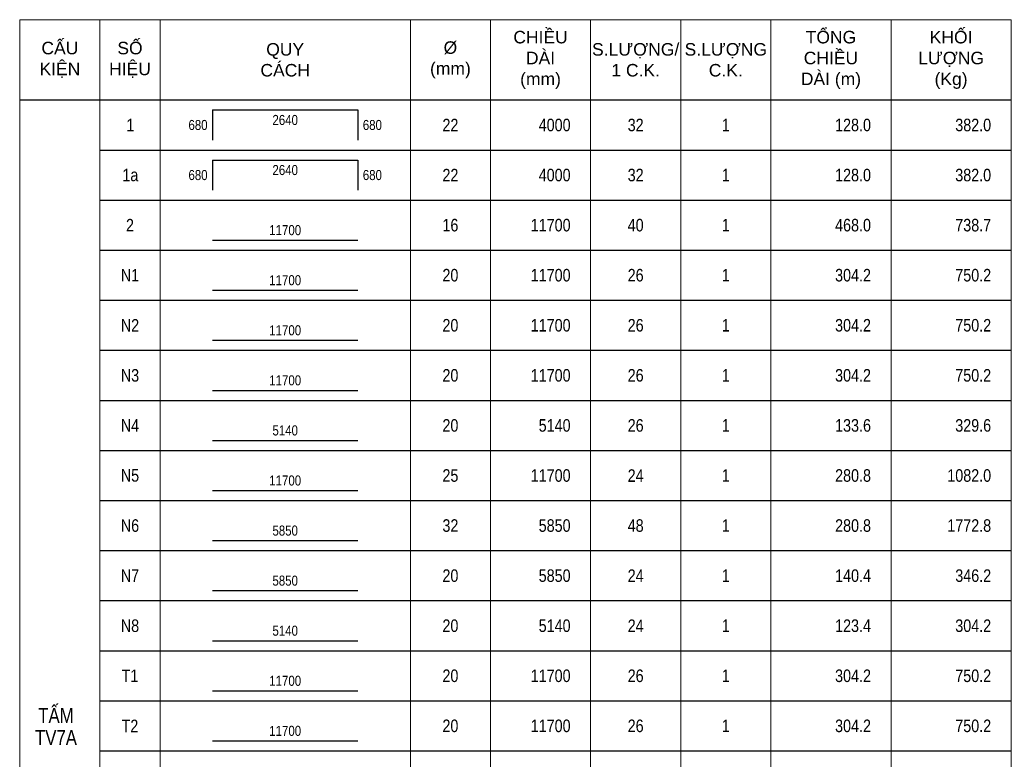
# Model space of a CAD drawing. Header units: millimetres. Extents: x -143483 to 1166745, y -1448440 to -1202244.
# Drawn here: x 420790 to 437290, y -1398787 to -1386466 of the extents above; entities that cross this region are included whole.
import ezdxf
from ezdxf.enums import TextEntityAlignment as Align

# ---------------------------------------------------------------- set-up
doc = ezdxf.new("R2010")
doc.units = ezdxf.units.MM
doc.header["$LTSCALE"] = 30
doc.layers.get('0').update_dxf_attribs({"lineweight": 9})
for name, color, linetype in [('ccu12-Dai', 6, 'Continuous'), ('ccu12-Manh', 8, 'Continuous'), ('ccu12-Text', 31, 'Continuous'), ('ccu12-Thay', 7, 'Continuous'), ('TEXT', 31, 'Continuous'), ('THEP', 4, 'Continuous')]:
    doc.layers.add(name, color=color, linetype=linetype)
doc.styles.add('ARIAL', font='arial_0.ttf')
doc.styles.add('Arial Narrow', font='ARIALN.TTF')
doc.styles.add('ccu11_simli', font='vnsimli.shx', dxfattribs={"width": 0.8})
doc.styles.add('ROMANS', font='arial_0.ttf', dxfattribs={"width": 0.8})

# ---------------------------------------------------------------- blocks, each defined once
blk = doc.blocks.new('TK_1')
at = {"layer": 'THEP'}
blk.add_lwpolyline([(2250, -800), (5150, -800)], dxfattribs=at)
at = {"layer": 'TEXT', "style": 'ROMANS', "width": 0.8}
for tag, p in [('SH', (600, -500)), ('DK', (7000, -500)), ('SL', (10700, -500)), ('SCK', (12500, -500))]:
    blk.add_attdef(tag, text='', height=250, dxfattribs=at).set_placement(p, align=Align.MIDDLE)
for tag, p in [('L', (9400, -500)), ('LA', (15400, -500)), ('KL', (17800, -500))]:
    blk.add_attdef(tag, text='', height=250, dxfattribs=at).set_placement(p, align=Align.MIDDLE_RIGHT)
blk.add_attdef('L1', text='', height=200, dxfattribs=at).set_placement((3700, -700), align=Align.CENTER)
blk = doc.blocks.new('TK_3')
at = {"layer": 'THEP'}
for p, q in [((2250, -200), (2250, -800)), ((5150, -200), (5150, -800))]:
    blk.add_line(p, q, dxfattribs=at)
blk.add_lwpolyline([(2250, -200), (5150, -200)], dxfattribs=at)
at = {"layer": 'TEXT', "style": 'ccu11_simli', "width": 0.8}
for tag, p in [('SH', (608, -500)), ('DK', (7000, -500)), ('SL', (10700, -500)), ('SCK', (12500, -500))]:
    blk.add_attdef(tag, text='', height=250, dxfattribs=at).set_placement(p, align=Align.MIDDLE)
blk.add_attdef('L2', text='', height=200, dxfattribs=at).set_placement((3700, -300), align=Align.TOP_CENTER)
for tag, height, p in [('L', 250, (9400, -500)), ('LA', 250, (15400, -500)), ('KL', 250, (17800, -500)), ('L1', 200, (2150, -500))]:
    blk.add_attdef(tag, text='', height=height, dxfattribs=at).set_placement(p, align=Align.MIDDLE_RIGHT)
blk.add_attdef('L3', text='', height=200, dxfattribs=at).set_placement((5250, -500), align=Align.MIDDLE_LEFT)

msp = doc.modelspace()

# ---------------------------------------------------------------- linework, layer by layer
for p, q in [((420790.31, -1386465.71), (437290.31, -1386465.71)), ((420790.31, -1386465.71), (420790.31, -1411132.38)), ((422123.64, -1386465.71), (422123.64, -1411132.38)), ((423123.64, -1386465.71), (423123.64, -1411132.38)), ((427290.31, -1386465.71), (427290.31, -1411132.38)), ((428623.64, -1386465.71), (428623.64, -1411132.38)), ((430290.31, -1386465.71), (430290.31, -1411132.38)), ((431790.31, -1386465.71), (431790.31, -1411132.38)), ((433290.31, -1386465.71), (433290.31, -1411132.38)), ((435290.31, -1386465.71), (435290.31, -1411132.38)), ((437290.31, -1386465.71), (437290.31, -1411132.38))]:
    msp.add_line(p, q)
at = {"layer": 'ccu12-Manh'}
for p, q in [((422123.64, -1388632.38), (437290.31, -1388632.38)), ((422123.64, -1389465.71), (437290.31, -1389465.71)), ((422123.64, -1390299.04), (437290.31, -1390299.04)), ((422123.64, -1391132.38), (437290.31, -1391132.38)), ((422123.64, -1391965.71), (437290.31, -1391965.71)), ((422123.64, -1392799.04), (437290.31, -1392799.04)), ((422123.64, -1393632.38), (437290.31, -1393632.38)), ((422123.64, -1394465.71), (437290.31, -1394465.71)), ((422123.64, -1395299.04), (437290.31, -1395299.04)), ((422123.64, -1396132.38), (437290.31, -1396132.38)), ((422123.64, -1396965.71), (437290.31, -1396965.71)), ((422123.64, -1397799.04), (437290.31, -1397799.04)), ((422123.64, -1398632.38), (437290.31, -1398632.38))]:
    msp.add_line(p, q, dxfattribs=at)
at = {"layer": 'ccu12-Thay'}
msp.add_line((420790.31, -1387799.04), (437290.31, -1387799.04), dxfattribs=at)

# ---------------------------------------------------------------- block references
at = {"layer": 'ccu12-Dai', "ltscale": 10000}
ref = msp.add_blockref('TK_3', (422123.64, -1387799.04), dxfattribs=dict(at, xscale=0.833333338333486, yscale=0.833333338333486, zscale=0.833333338333486))
ref.add_attrib('SH', '1', dxfattribs={"layer": 'TEXT', "color": 1, "ltscale": 10000, "height": 208.33, "style": 'Arial Narrow'}).set_placement((422630.31, -1388215.71), align=Align.MIDDLE)
ref.add_attrib('DK', '22', dxfattribs={"layer": 'TEXT', "color": 1, "ltscale": 10000, "height": 208.333, "style": 'Arial Narrow'}).set_placement((427956.98, -1388215.71), align=Align.MIDDLE)
ref.add_attrib('L', '4000', dxfattribs={"layer": 'TEXT', "ltscale": 10000, "height": 208.333, "style": 'Arial Narrow'}).set_placement((429956.98, -1388215.71), align=Align.MIDDLE_RIGHT)
ref.add_attrib('SL', '32', dxfattribs={"layer": 'TEXT', "color": 1, "ltscale": 10000, "height": 208.333, "style": 'Arial Narrow'}).set_placement((431040.31, -1388215.71), align=Align.MIDDLE)
ref.add_attrib('SCK', '1', dxfattribs={"layer": 'TEXT', "color": 1, "ltscale": 10000, "height": 208.33, "style": 'Arial Narrow'}).set_placement((432540.31, -1388215.71), align=Align.MIDDLE)
ref.add_attrib('LA', '128.0', dxfattribs={"layer": 'TEXT', "ltscale": 10000, "height": 208.333, "style": 'Arial Narrow'}).set_placement((434956.98, -1388215.71), align=Align.MIDDLE_RIGHT)
ref.add_attrib('KL', '382.0', dxfattribs={"layer": 'TEXT', "ltscale": 10000, "height": 208.333, "style": 'Arial Narrow'}).set_placement((436956.98, -1388215.71), align=Align.MIDDLE_RIGHT)
ref.add_attrib('L1', '680', dxfattribs={"layer": 'TEXT', "ltscale": 10000, "height": 166.667, "style": 'Arial Narrow'}).set_placement((423915.31, -1388215.71), align=Align.MIDDLE_RIGHT)
ref.add_attrib('L2', '2640', dxfattribs={"layer": 'TEXT', "ltscale": 10000, "height": 166.667, "style": 'Arial Narrow'}).set_placement((425206.98, -1388049.04), align=Align.TOP_CENTER)
ref.add_attrib('L3', '680', dxfattribs={"layer": 'TEXT', "ltscale": 10000, "height": 166.667, "style": 'Arial Narrow'}).set_placement((426498.64, -1388215.71), align=Align.MIDDLE_LEFT)
ref = msp.add_blockref('TK_3', (422123.64, -1388632.38), dxfattribs=dict(at, xscale=0.833333338333486, yscale=0.833333338333486, zscale=0.833333338333486))
ref.add_attrib('SH', '1a', dxfattribs={"layer": 'TEXT', "color": 1, "ltscale": 10000, "height": 208.333, "style": 'Arial Narrow'}).set_placement((422630.31, -1389049.04), align=Align.MIDDLE)
ref.add_attrib('DK', '22', dxfattribs={"layer": 'TEXT', "color": 1, "ltscale": 10000, "height": 208.333, "style": 'Arial Narrow'}).set_placement((427956.98, -1389049.04), align=Align.MIDDLE)
ref.add_attrib('L', '4000', dxfattribs={"layer": 'TEXT', "ltscale": 10000, "height": 208.333, "style": 'Arial Narrow'}).set_placement((429956.98, -1389049.04), align=Align.MIDDLE_RIGHT)
ref.add_attrib('SL', '32', dxfattribs={"layer": 'TEXT', "color": 1, "ltscale": 10000, "height": 208.333, "style": 'Arial Narrow'}).set_placement((431040.31, -1389049.04), align=Align.MIDDLE)
ref.add_attrib('SCK', '1', dxfattribs={"layer": 'TEXT', "color": 1, "ltscale": 10000, "height": 208.33, "style": 'Arial Narrow'}).set_placement((432540.31, -1389049.04), align=Align.MIDDLE)
ref.add_attrib('LA', '128.0', dxfattribs={"layer": 'TEXT', "ltscale": 10000, "height": 208.333, "style": 'Arial Narrow'}).set_placement((434956.98, -1389049.04), align=Align.MIDDLE_RIGHT)
ref.add_attrib('KL', '382.0', dxfattribs={"layer": 'TEXT', "ltscale": 10000, "height": 208.333, "style": 'Arial Narrow'}).set_placement((436956.98, -1389049.04), align=Align.MIDDLE_RIGHT)
ref.add_attrib('L1', '680', dxfattribs={"layer": 'TEXT', "ltscale": 10000, "height": 166.667, "style": 'Arial Narrow'}).set_placement((423915.31, -1389049.04), align=Align.MIDDLE_RIGHT)
ref.add_attrib('L2', '2640', dxfattribs={"layer": 'TEXT', "ltscale": 10000, "height": 166.667, "style": 'Arial Narrow'}).set_placement((425206.98, -1388882.38), align=Align.TOP_CENTER)
ref.add_attrib('L3', '680', dxfattribs={"layer": 'TEXT', "ltscale": 10000, "height": 166.667, "style": 'Arial Narrow'}).set_placement((426498.64, -1389049.04), align=Align.MIDDLE_LEFT)
ref = msp.add_blockref('TK_1', (422123.64, -1389465.71), dxfattribs=dict(at, xscale=0.833333338333486, yscale=0.833333338333486, zscale=0.833333338333486))
ref.add_attrib('SH', '2', dxfattribs={"layer": 'TEXT', "color": 1, "ltscale": 10000, "height": 208.33, "style": 'Arial Narrow'}).set_placement((422623.64, -1389882.38), align=Align.MIDDLE)
ref.add_attrib('DK', '16', dxfattribs={"layer": 'TEXT', "color": 1, "ltscale": 10000, "height": 208.333, "style": 'Arial Narrow'}).set_placement((427956.98, -1389882.38), align=Align.MIDDLE)
ref.add_attrib('L', '11700', dxfattribs={"layer": 'TEXT', "ltscale": 10000, "height": 208.333, "style": 'Arial Narrow'}).set_placement((429956.98, -1389882.38), align=Align.MIDDLE_RIGHT)
ref.add_attrib('SL', '40', dxfattribs={"layer": 'TEXT', "color": 1, "ltscale": 10000, "height": 208.333, "style": 'Arial Narrow'}).set_placement((431040.31, -1389882.38), align=Align.MIDDLE)
ref.add_attrib('SCK', '1', dxfattribs={"layer": 'TEXT', "color": 1, "ltscale": 10000, "height": 208.33, "style": 'Arial Narrow'}).set_placement((432540.31, -1389882.38), align=Align.MIDDLE)
ref.add_attrib('LA', '468.0', dxfattribs={"layer": 'TEXT', "ltscale": 10000, "height": 208.333, "style": 'Arial Narrow'}).set_placement((434956.98, -1389882.38), align=Align.MIDDLE_RIGHT)
ref.add_attrib('KL', '738.7', dxfattribs={"layer": 'TEXT', "ltscale": 10000, "height": 208.333, "style": 'Arial Narrow'}).set_placement((436956.98, -1389882.38), align=Align.MIDDLE_RIGHT)
ref.add_attrib('L1', '11700', dxfattribs={"layer": 'TEXT', "ltscale": 10000, "height": 166.667, "style": 'Arial Narrow'}).set_placement((425206.98, -1390049.04), align=Align.CENTER)
ref = msp.add_blockref('TK_1', (422123.64, -1390299.04), dxfattribs=dict(at, xscale=0.833333338333486, yscale=0.833333338333486, zscale=0.833333338333486))
ref.add_attrib('SH', 'N1', dxfattribs={"layer": 'TEXT', "color": 1, "ltscale": 10000, "height": 208.333, "style": 'Arial Narrow'}).set_placement((422623.64, -1390715.71), align=Align.MIDDLE)
ref.add_attrib('DK', '20', dxfattribs={"layer": 'TEXT', "color": 1, "ltscale": 10000, "height": 208.333, "style": 'Arial Narrow'}).set_placement((427956.98, -1390715.71), align=Align.MIDDLE)
ref.add_attrib('L', '11700', dxfattribs={"layer": 'TEXT', "ltscale": 10000, "height": 208.333, "style": 'Arial Narrow'}).set_placement((429956.98, -1390715.71), align=Align.MIDDLE_RIGHT)
ref.add_attrib('SL', '26', dxfattribs={"layer": 'TEXT', "color": 1, "ltscale": 10000, "height": 208.333, "style": 'Arial Narrow'}).set_placement((431040.31, -1390715.71), align=Align.MIDDLE)
ref.add_attrib('SCK', '1', dxfattribs={"layer": 'TEXT', "color": 1, "ltscale": 10000, "height": 208.33, "style": 'Arial Narrow'}).set_placement((432540.31, -1390715.71), align=Align.MIDDLE)
ref.add_attrib('LA', '304.2', dxfattribs={"layer": 'TEXT', "ltscale": 10000, "height": 208.333, "style": 'Arial Narrow'}).set_placement((434956.98, -1390715.71), align=Align.MIDDLE_RIGHT)
ref.add_attrib('KL', '750.2', dxfattribs={"layer": 'TEXT', "ltscale": 10000, "height": 208.333, "style": 'Arial Narrow'}).set_placement((436956.98, -1390715.71), align=Align.MIDDLE_RIGHT)
ref.add_attrib('L1', '11700', dxfattribs={"layer": 'TEXT', "ltscale": 10000, "height": 166.667, "style": 'Arial Narrow'}).set_placement((425206.98, -1390882.38), align=Align.CENTER)
ref = msp.add_blockref('TK_1', (422123.64, -1391132.38), dxfattribs=dict(at, xscale=0.833333338333486, yscale=0.833333338333486, zscale=0.833333338333486))
ref.add_attrib('SH', 'N2', dxfattribs={"layer": 'TEXT', "color": 1, "ltscale": 10000, "height": 208.333, "style": 'Arial Narrow'}).set_placement((422623.64, -1391549.04), align=Align.MIDDLE)
ref.add_attrib('DK', '20', dxfattribs={"layer": 'TEXT', "color": 1, "ltscale": 10000, "height": 208.333, "style": 'Arial Narrow'}).set_placement((427956.98, -1391549.04), align=Align.MIDDLE)
ref.add_attrib('L', '11700', dxfattribs={"layer": 'TEXT', "ltscale": 10000, "height": 208.333, "style": 'Arial Narrow'}).set_placement((429956.98, -1391549.04), align=Align.MIDDLE_RIGHT)
ref.add_attrib('SL', '26', dxfattribs={"layer": 'TEXT', "color": 1, "ltscale": 10000, "height": 208.333, "style": 'Arial Narrow'}).set_placement((431040.31, -1391549.04), align=Align.MIDDLE)
ref.add_attrib('SCK', '1', dxfattribs={"layer": 'TEXT', "color": 1, "ltscale": 10000, "height": 208.33, "style": 'Arial Narrow'}).set_placement((432540.31, -1391549.04), align=Align.MIDDLE)
ref.add_attrib('LA', '304.2', dxfattribs={"layer": 'TEXT', "ltscale": 10000, "height": 208.333, "style": 'Arial Narrow'}).set_placement((434956.98, -1391549.04), align=Align.MIDDLE_RIGHT)
ref.add_attrib('KL', '750.2', dxfattribs={"layer": 'TEXT', "ltscale": 10000, "height": 208.333, "style": 'Arial Narrow'}).set_placement((436956.98, -1391549.04), align=Align.MIDDLE_RIGHT)
ref.add_attrib('L1', '11700', dxfattribs={"layer": 'TEXT', "ltscale": 10000, "height": 166.667, "style": 'Arial Narrow'}).set_placement((425206.98, -1391715.71), align=Align.CENTER)
ref = msp.add_blockref('TK_1', (422123.64, -1391965.71), dxfattribs=dict(at, xscale=0.833333338333486, yscale=0.833333338333486, zscale=0.833333338333486))
ref.add_attrib('SH', 'N3', dxfattribs={"layer": 'TEXT', "color": 1, "ltscale": 10000, "height": 208.333, "style": 'Arial Narrow'}).set_placement((422623.64, -1392382.38), align=Align.MIDDLE)
ref.add_attrib('DK', '20', dxfattribs={"layer": 'TEXT', "color": 1, "ltscale": 10000, "height": 208.333, "style": 'Arial Narrow'}).set_placement((427956.98, -1392382.38), align=Align.MIDDLE)
ref.add_attrib('L', '11700', dxfattribs={"layer": 'TEXT', "ltscale": 10000, "height": 208.333, "style": 'Arial Narrow'}).set_placement((429956.98, -1392382.38), align=Align.MIDDLE_RIGHT)
ref.add_attrib('SL', '26', dxfattribs={"layer": 'TEXT', "color": 1, "ltscale": 10000, "height": 208.333, "style": 'Arial Narrow'}).set_placement((431040.31, -1392382.38), align=Align.MIDDLE)
ref.add_attrib('SCK', '1', dxfattribs={"layer": 'TEXT', "color": 1, "ltscale": 10000, "height": 208.33, "style": 'Arial Narrow'}).set_placement((432540.31, -1392382.38), align=Align.MIDDLE)
ref.add_attrib('LA', '304.2', dxfattribs={"layer": 'TEXT', "ltscale": 10000, "height": 208.333, "style": 'Arial Narrow'}).set_placement((434956.98, -1392382.38), align=Align.MIDDLE_RIGHT)
ref.add_attrib('KL', '750.2', dxfattribs={"layer": 'TEXT', "ltscale": 10000, "height": 208.333, "style": 'Arial Narrow'}).set_placement((436956.98, -1392382.38), align=Align.MIDDLE_RIGHT)
ref.add_attrib('L1', '11700', dxfattribs={"layer": 'TEXT', "ltscale": 10000, "height": 166.667, "style": 'Arial Narrow'}).set_placement((425206.98, -1392549.04), align=Align.CENTER)
ref = msp.add_blockref('TK_1', (422123.64, -1392799.04), dxfattribs=dict(at, xscale=0.833333338333486, yscale=0.833333338333486, zscale=0.833333338333486))
ref.add_attrib('SH', 'N4', dxfattribs={"layer": 'TEXT', "color": 1, "ltscale": 10000, "height": 208.333, "style": 'Arial Narrow'}).set_placement((422623.64, -1393215.71), align=Align.MIDDLE)
ref.add_attrib('DK', '20', dxfattribs={"layer": 'TEXT', "color": 1, "ltscale": 10000, "height": 208.333, "style": 'Arial Narrow'}).set_placement((427956.98, -1393215.71), align=Align.MIDDLE)
ref.add_attrib('L', '5140', dxfattribs={"layer": 'TEXT', "ltscale": 10000, "height": 208.333, "style": 'Arial Narrow'}).set_placement((429956.98, -1393215.71), align=Align.MIDDLE_RIGHT)
ref.add_attrib('SL', '26', dxfattribs={"layer": 'TEXT', "color": 1, "ltscale": 10000, "height": 208.333, "style": 'Arial Narrow'}).set_placement((431040.31, -1393215.71), align=Align.MIDDLE)
ref.add_attrib('SCK', '1', dxfattribs={"layer": 'TEXT', "color": 1, "ltscale": 10000, "height": 208.33, "style": 'Arial Narrow'}).set_placement((432540.31, -1393215.71), align=Align.MIDDLE)
ref.add_attrib('LA', '133.6', dxfattribs={"layer": 'TEXT', "ltscale": 10000, "height": 208.333, "style": 'Arial Narrow'}).set_placement((434956.98, -1393215.71), align=Align.MIDDLE_RIGHT)
ref.add_attrib('KL', '329.6', dxfattribs={"layer": 'TEXT', "ltscale": 10000, "height": 208.333, "style": 'Arial Narrow'}).set_placement((436956.98, -1393215.71), align=Align.MIDDLE_RIGHT)
ref.add_attrib('L1', '5140', dxfattribs={"layer": 'TEXT', "ltscale": 10000, "height": 166.667, "style": 'Arial Narrow'}).set_placement((425206.98, -1393382.38), align=Align.CENTER)
ref = msp.add_blockref('TK_1', (422123.64, -1393632.38), dxfattribs=dict(at, xscale=0.833333338333486, yscale=0.833333338333486, zscale=0.833333338333486))
ref.add_attrib('SH', 'N5', dxfattribs={"layer": 'TEXT', "color": 1, "ltscale": 10000, "height": 208.333, "style": 'Arial Narrow'}).set_placement((422623.64, -1394049.04), align=Align.MIDDLE)
ref.add_attrib('DK', '25', dxfattribs={"layer": 'TEXT', "color": 1, "ltscale": 10000, "height": 208.333, "style": 'Arial Narrow'}).set_placement((427956.98, -1394049.04), align=Align.MIDDLE)
ref.add_attrib('L', '11700', dxfattribs={"layer": 'TEXT', "ltscale": 10000, "height": 208.333, "style": 'Arial Narrow'}).set_placement((429956.98, -1394049.04), align=Align.MIDDLE_RIGHT)
ref.add_attrib('SL', '24', dxfattribs={"layer": 'TEXT', "color": 1, "ltscale": 10000, "height": 208.333, "style": 'Arial Narrow'}).set_placement((431040.31, -1394049.04), align=Align.MIDDLE)
ref.add_attrib('SCK', '1', dxfattribs={"layer": 'TEXT', "color": 1, "ltscale": 10000, "height": 208.33, "style": 'Arial Narrow'}).set_placement((432540.31, -1394049.04), align=Align.MIDDLE)
ref.add_attrib('LA', '280.8', dxfattribs={"layer": 'TEXT', "ltscale": 10000, "height": 208.333, "style": 'Arial Narrow'}).set_placement((434956.98, -1394049.04), align=Align.MIDDLE_RIGHT)
ref.add_attrib('KL', '1082.0', dxfattribs={"layer": 'TEXT', "ltscale": 10000, "height": 208.333, "style": 'Arial Narrow'}).set_placement((436956.98, -1394049.04), align=Align.MIDDLE_RIGHT)
ref.add_attrib('L1', '11700', dxfattribs={"layer": 'TEXT', "ltscale": 10000, "height": 166.667, "style": 'Arial Narrow'}).set_placement((425206.98, -1394215.71), align=Align.CENTER)
ref = msp.add_blockref('TK_1', (422123.64, -1394465.71), dxfattribs=dict(at, xscale=0.833333338333486, yscale=0.833333338333486, zscale=0.833333338333486))
ref.add_attrib('SH', 'N6', dxfattribs={"layer": 'TEXT', "color": 1, "ltscale": 10000, "height": 208.333, "style": 'Arial Narrow'}).set_placement((422623.64, -1394882.38), align=Align.MIDDLE)
ref.add_attrib('DK', '32', dxfattribs={"layer": 'TEXT', "color": 1, "ltscale": 10000, "height": 208.333, "style": 'Arial Narrow'}).set_placement((427956.98, -1394882.38), align=Align.MIDDLE)
ref.add_attrib('L', '5850', dxfattribs={"layer": 'TEXT', "ltscale": 10000, "height": 208.333, "style": 'Arial Narrow'}).set_placement((429956.98, -1394882.38), align=Align.MIDDLE_RIGHT)
ref.add_attrib('SL', '48', dxfattribs={"layer": 'TEXT', "color": 1, "ltscale": 10000, "height": 208.333, "style": 'Arial Narrow'}).set_placement((431040.31, -1394882.38), align=Align.MIDDLE)
ref.add_attrib('SCK', '1', dxfattribs={"layer": 'TEXT', "color": 1, "ltscale": 10000, "height": 208.33, "style": 'Arial Narrow'}).set_placement((432540.31, -1394882.38), align=Align.MIDDLE)
ref.add_attrib('LA', '280.8', dxfattribs={"layer": 'TEXT', "ltscale": 10000, "height": 208.333, "style": 'Arial Narrow'}).set_placement((434956.98, -1394882.38), align=Align.MIDDLE_RIGHT)
ref.add_attrib('KL', '1772.8', dxfattribs={"layer": 'TEXT', "ltscale": 10000, "height": 208.333, "style": 'Arial Narrow'}).set_placement((436956.98, -1394882.38), align=Align.MIDDLE_RIGHT)
ref.add_attrib('L1', '5850', dxfattribs={"layer": 'TEXT', "ltscale": 10000, "height": 166.667, "style": 'Arial Narrow'}).set_placement((425206.98, -1395049.04), align=Align.CENTER)
ref = msp.add_blockref('TK_1', (422123.64, -1395299.04), dxfattribs=dict(at, xscale=0.833333338333486, yscale=0.833333338333486, zscale=0.833333338333486))
ref.add_attrib('SH', 'N7', dxfattribs={"layer": 'TEXT', "color": 1, "ltscale": 10000, "height": 208.333, "style": 'Arial Narrow'}).set_placement((422623.64, -1395715.71), align=Align.MIDDLE)
ref.add_attrib('DK', '20', dxfattribs={"layer": 'TEXT', "color": 1, "ltscale": 10000, "height": 208.333, "style": 'Arial Narrow'}).set_placement((427956.98, -1395715.71), align=Align.MIDDLE)
ref.add_attrib('L', '5850', dxfattribs={"layer": 'TEXT', "ltscale": 10000, "height": 208.333, "style": 'Arial Narrow'}).set_placement((429956.98, -1395715.71), align=Align.MIDDLE_RIGHT)
ref.add_attrib('SL', '24', dxfattribs={"layer": 'TEXT', "color": 1, "ltscale": 10000, "height": 208.333, "style": 'Arial Narrow'}).set_placement((431040.31, -1395715.71), align=Align.MIDDLE)
ref.add_attrib('SCK', '1', dxfattribs={"layer": 'TEXT', "color": 1, "ltscale": 10000, "height": 208.33, "style": 'Arial Narrow'}).set_placement((432540.31, -1395715.71), align=Align.MIDDLE)
ref.add_attrib('LA', '140.4', dxfattribs={"layer": 'TEXT', "ltscale": 10000, "height": 208.333, "style": 'Arial Narrow'}).set_placement((434956.98, -1395715.71), align=Align.MIDDLE_RIGHT)
ref.add_attrib('KL', '346.2', dxfattribs={"layer": 'TEXT', "ltscale": 10000, "height": 208.333, "style": 'Arial Narrow'}).set_placement((436956.98, -1395715.71), align=Align.MIDDLE_RIGHT)
ref.add_attrib('L1', '5850', dxfattribs={"layer": 'TEXT', "ltscale": 10000, "height": 166.667, "style": 'Arial Narrow'}).set_placement((425206.98, -1395882.38), align=Align.CENTER)
ref = msp.add_blockref('TK_1', (422123.64, -1396132.38), dxfattribs=dict(at, xscale=0.833333338333486, yscale=0.833333338333486, zscale=0.833333338333486))
ref.add_attrib('SH', 'N8', dxfattribs={"layer": 'TEXT', "color": 1, "ltscale": 10000, "height": 208.333, "style": 'Arial Narrow'}).set_placement((422623.64, -1396549.04), align=Align.MIDDLE)
ref.add_attrib('DK', '20', dxfattribs={"layer": 'TEXT', "color": 1, "ltscale": 10000, "height": 208.333, "style": 'Arial Narrow'}).set_placement((427956.98, -1396549.04), align=Align.MIDDLE)
ref.add_attrib('L', '5140', dxfattribs={"layer": 'TEXT', "ltscale": 10000, "height": 208.333, "style": 'Arial Narrow'}).set_placement((429956.98, -1396549.04), align=Align.MIDDLE_RIGHT)
ref.add_attrib('SL', '24', dxfattribs={"layer": 'TEXT', "color": 1, "ltscale": 10000, "height": 208.333, "style": 'Arial Narrow'}).set_placement((431040.31, -1396549.04), align=Align.MIDDLE)
ref.add_attrib('SCK', '1', dxfattribs={"layer": 'TEXT', "color": 1, "ltscale": 10000, "height": 208.33, "style": 'Arial Narrow'}).set_placement((432540.31, -1396549.04), align=Align.MIDDLE)
ref.add_attrib('LA', '123.4', dxfattribs={"layer": 'TEXT', "ltscale": 10000, "height": 208.333, "style": 'Arial Narrow'}).set_placement((434956.98, -1396549.04), align=Align.MIDDLE_RIGHT)
ref.add_attrib('KL', '304.2', dxfattribs={"layer": 'TEXT', "ltscale": 10000, "height": 208.333, "style": 'Arial Narrow'}).set_placement((436956.98, -1396549.04), align=Align.MIDDLE_RIGHT)
ref.add_attrib('L1', '5140', dxfattribs={"layer": 'TEXT', "ltscale": 10000, "height": 166.667, "style": 'Arial Narrow'}).set_placement((425206.98, -1396715.71), align=Align.CENTER)
ref = msp.add_blockref('TK_1', (422123.64, -1396965.71), dxfattribs=dict(at, xscale=0.833333338333486, yscale=0.833333338333486, zscale=0.833333338333486))
ref.add_attrib('SH', 'T1', dxfattribs={"layer": 'TEXT', "color": 1, "ltscale": 10000, "height": 208.333, "style": 'Arial Narrow'}).set_placement((422623.64, -1397382.38), align=Align.MIDDLE)
ref.add_attrib('DK', '20', dxfattribs={"layer": 'TEXT', "color": 1, "ltscale": 10000, "height": 208.333, "style": 'Arial Narrow'}).set_placement((427956.98, -1397382.38), align=Align.MIDDLE)
ref.add_attrib('L', '11700', dxfattribs={"layer": 'TEXT', "ltscale": 10000, "height": 208.333, "style": 'Arial Narrow'}).set_placement((429956.98, -1397382.38), align=Align.MIDDLE_RIGHT)
ref.add_attrib('SL', '26', dxfattribs={"layer": 'TEXT', "color": 1, "ltscale": 10000, "height": 208.333, "style": 'Arial Narrow'}).set_placement((431040.31, -1397382.38), align=Align.MIDDLE)
ref.add_attrib('SCK', '1', dxfattribs={"layer": 'TEXT', "color": 1, "ltscale": 10000, "height": 208.33, "style": 'Arial Narrow'}).set_placement((432540.31, -1397382.38), align=Align.MIDDLE)
ref.add_attrib('LA', '304.2', dxfattribs={"layer": 'TEXT', "ltscale": 10000, "height": 208.333, "style": 'Arial Narrow'}).set_placement((434956.98, -1397382.38), align=Align.MIDDLE_RIGHT)
ref.add_attrib('KL', '750.2', dxfattribs={"layer": 'TEXT', "ltscale": 10000, "height": 208.333, "style": 'Arial Narrow'}).set_placement((436956.98, -1397382.38), align=Align.MIDDLE_RIGHT)
ref.add_attrib('L1', '11700', dxfattribs={"layer": 'TEXT', "ltscale": 10000, "height": 166.667, "style": 'Arial Narrow'}).set_placement((425206.98, -1397549.04), align=Align.CENTER)
ref = msp.add_blockref('TK_1', (422123.64, -1397799.04), dxfattribs=dict(at, xscale=0.833333338333486, yscale=0.833333338333486, zscale=0.833333338333486))
ref.add_attrib('SH', 'T2', dxfattribs={"layer": 'TEXT', "color": 1, "ltscale": 10000, "height": 208.333, "style": 'Arial Narrow'}).set_placement((422623.64, -1398215.71), align=Align.MIDDLE)
ref.add_attrib('DK', '20', dxfattribs={"layer": 'TEXT', "color": 1, "ltscale": 10000, "height": 208.333, "style": 'Arial Narrow'}).set_placement((427956.98, -1398215.71), align=Align.MIDDLE)
ref.add_attrib('L', '11700', dxfattribs={"layer": 'TEXT', "ltscale": 10000, "height": 208.333, "style": 'Arial Narrow'}).set_placement((429956.98, -1398215.71), align=Align.MIDDLE_RIGHT)
ref.add_attrib('SL', '26', dxfattribs={"layer": 'TEXT', "color": 1, "ltscale": 10000, "height": 208.333, "style": 'Arial Narrow'}).set_placement((431040.31, -1398215.71), align=Align.MIDDLE)
ref.add_attrib('SCK', '1', dxfattribs={"layer": 'TEXT', "color": 1, "ltscale": 10000, "height": 208.33, "style": 'Arial Narrow'}).set_placement((432540.31, -1398215.71), align=Align.MIDDLE)
ref.add_attrib('LA', '304.2', dxfattribs={"layer": 'TEXT', "ltscale": 10000, "height": 208.333, "style": 'Arial Narrow'}).set_placement((434956.98, -1398215.71), align=Align.MIDDLE_RIGHT)
ref.add_attrib('KL', '750.2', dxfattribs={"layer": 'TEXT', "ltscale": 10000, "height": 208.333, "style": 'Arial Narrow'}).set_placement((436956.98, -1398215.71), align=Align.MIDDLE_RIGHT)
ref.add_attrib('L1', '11700', dxfattribs={"layer": 'TEXT', "ltscale": 10000, "height": 166.667, "style": 'Arial Narrow'}).set_placement((425206.98, -1398382.38), align=Align.CENTER)

# ---------------------------------------------------------------- texts
at = {"layer": 'ccu12-Text', "color": 2, "style": 'ARIAL', "width": 0.8}
for s, p in [('TẤM', (421392.03, -1398168.7)), ('TV7A', (421392.03, -1398536.38))]:
    msp.add_text(s, height=250, dxfattribs=at).set_placement(p, align=Align.CENTER)
at = {"layer": 'TEXT', "ltscale": 10000, "attachment_point": 5, "style": 'ARIAL'}
for s, insert, char_height, width in [('CHIỀU DÀI (mm)', (429456.98, -1387132.38), 208.3333, 1177.2397), ('TỔNG CHIỀU DÀI (m)', (434290.31, -1387132.38), 208.3333, 1177.2397), ('KHỐI LƯỢNG (Kg)', (436290.31, -1387132.38), 208.3333, 1511.1414), ('CẤU KIỆN', (421456.98, -1387132.38), 208.333, 543.4288), ('SỐ HIỆU', (422623.64, -1387132.38), 208.333, 556.2756), ('%%c (mm)', (427956.98, -1387132.38), 208.333, 542.9741), ('QUY CÁCH', (425206.98, -1387132.38), 208.333, 1228.9677), ('S.LƯỢNG/ 1 C.K.', (431040.31, -1387132.38), 208.3333, 1161.8918), ('S.LƯỢNG C.K.', (432540.31, -1387132.38), 208.3333, 1097.2033)]:
    msp.add_mtext(s, dxfattribs=dict(at, insert=insert, char_height=char_height, width=width))

doc.saveas('drawing.dxf')
